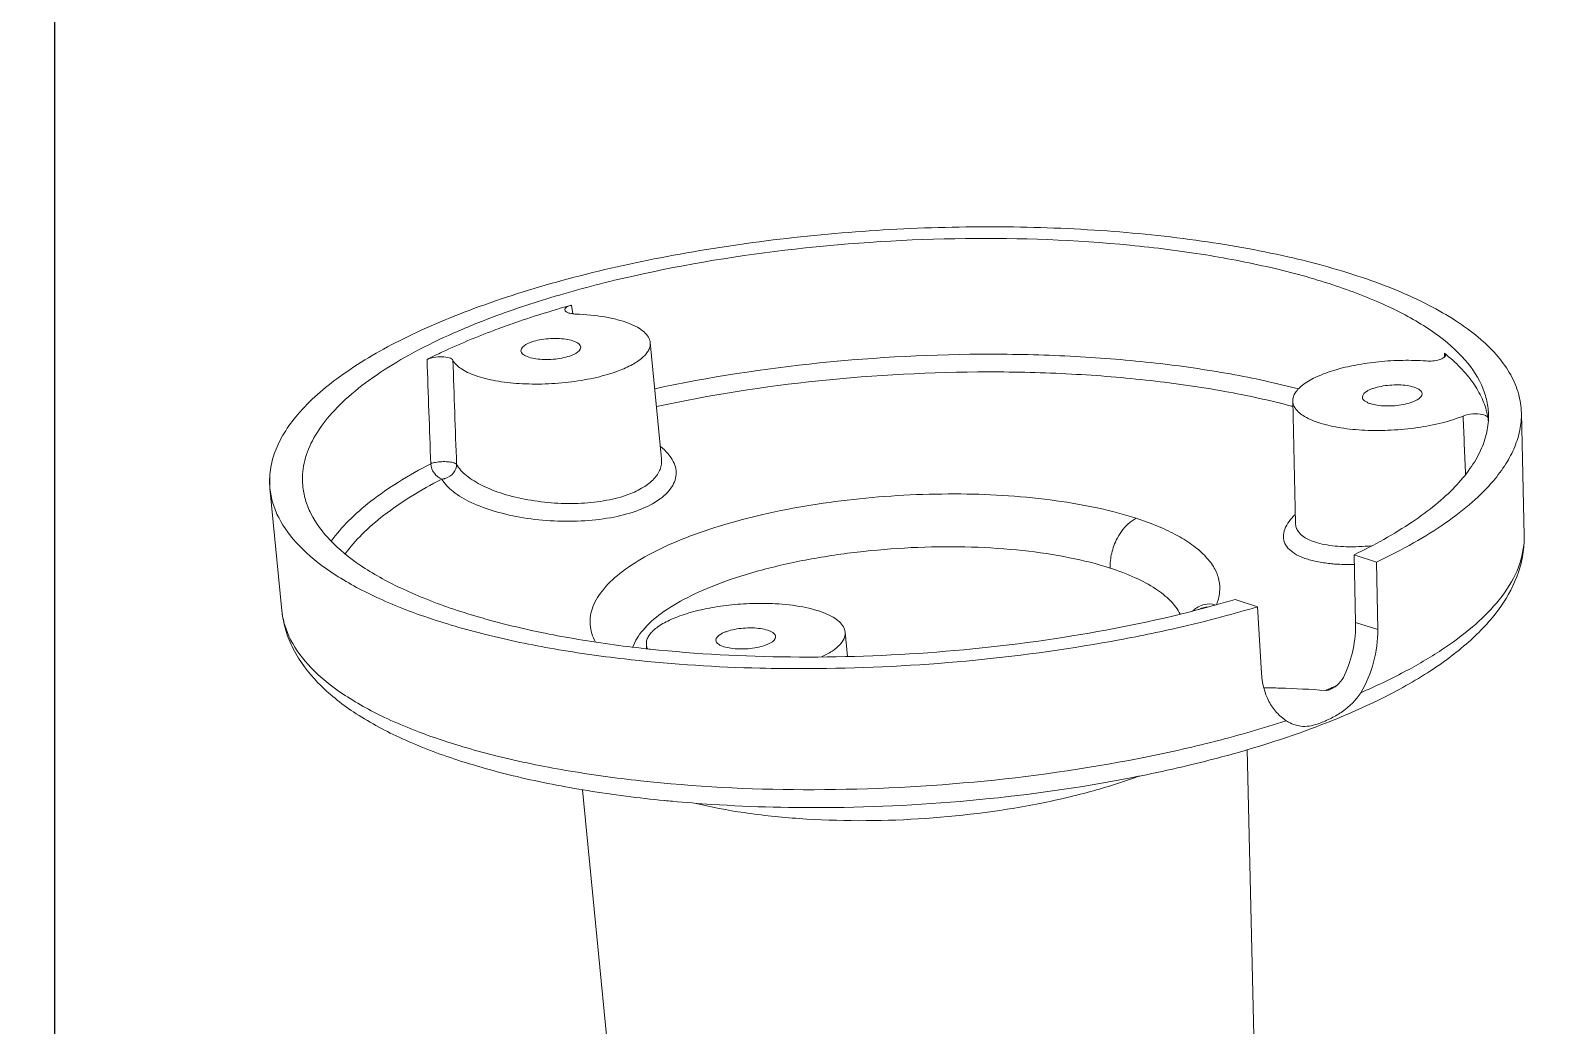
# Model space of a CAD drawing. Header units: millimetres. Extents: x 7106 to 73427, y -466 to 50348.
# Drawn here: x 28211 to 30515, y 14551 to 16068 of the extents above; entities that cross this region are included whole.
import ezdxf

# ---------------------------------------------------------------- set-up
doc = ezdxf.new("R2010")
doc.units = ezdxf.units.MM
doc.layers.add('CCTV', color=7, linetype='Continuous')
doc.layers.add('Cotas', color=1, linetype='Continuous')

# ---------------------------------------------------------------- blocks, each defined once
blk = doc.blocks.new('IB9389-HM EHM OK')
at = {"color": 1}
blk.add_wipeout([(153.89, 404.83), (155.96, 426.05), (156.41, 430.57), (156.38, 437.04), (154.93, 443.98), (151.66, 451.58), (136.79, 469.66), (121.53, 481.29), (94.57, 496.16), (65.62, 507.94), (33.52, 517.95), (-11.46, 528.22), (-52.49, 534.65), (-84.09, 537.96), (-106.97, 539.52), (-152.99, 540.53), (-202.03, 538.34), (-252.69, 531.86), (-297.24, 521.18), (-319.46, 513.13), (-338.53, 503.6), (-356.99, 489.67), (-367.65, 474.37), (-370.14, 464.51), (-370.39, 457.49), (-371.34, 415.98), (-371.37, 406.67), (-370.21, 399.19), (-366.57, 389.2), (-361.64, 380.82), (-345.8, 363.92), (-311.05, 341.89), (-286.31, 331.11), (-254.92, 320.59), (-255.02, 316.5), (-255.34, 302.48), (-258.02, 185.49), (-258.83, 150), (-261.25, 105.95), (-263.65, 65.97), (-267.7, 69.25), (-288.77, 83.54), (-314.38, 95.44), (-331.78, 100.37), (-346.48, 102.45), (-356.02, 103.05), (-371.74, 111.63), (-398.1, 120.21), (-407.19, 122.9), (-435, 125.13), (-460.01, 123.05), (-487.19, 116.54), (-500.44, 111.45), (-1226.28, -124.62), (-1242.22, -129.01), (-1265.55, -141.13), (-1278.69, -152.62), (-1285.54, -160.36), (-1295.27, -174.64), (-1300.96, -185.76), (-1302.72, -190.3), (-1303.24, -195.2), (-1302.49, -198.24), (-1301.72, -200.53), (-1296.26, -202.86), (-1288.19, -205.57), (-1285.43, -206.81), (-1276.09, -205.59), (-1243.66, -198.76), (-1211.69, -192.09), (-1192.58, -188.13), (-1187.22, -187.03), (-1191.61, -196.45), (-1199.05, -216.95), (-1203.63, -234.97), (-1206.5, -251.73), (-1208.72, -285.93), (-1206.01, -324.7), (-1198.89, -360.31), (-1185.84, -399.2), (-1170.35, -431.37), (-1155.92, -454.59), (-1127.28, -489.29), (-1095.09, -516.15), (-1060.07, -534.56), (-1027.71, -542.88), (-981.44, -541.1), (-934.42, -525.17), (-753.03, -466.4), (-647.75, -432.29), (-602.86, -413.06), (-516.79, -386.79), (-423.07, -359.43), (-383.58, -342.04), (-336.6, -327.61), (-275.71, -298.65), (-223.06, -265.49), (-198.09, -233.66), (-188.7, -214.42), (-180.85, -190.9), (-176.54, -170.09), (-174.57, -153.13), (-166.19, -150.42), (-157.02, -147.45), (-150.25, -145.25), (-146.9, -154.96), (-143.04, -163.12), (-138.3, -171.93), (-136.48, -175.46), (-123.77, -175.7), (-93.08, -174.26), (-59.88, -168.58), (-31.24, -157.53), (-18.9, -148.35), (-14, -142.61), (-9.34, -133.7), (-7.78, -126.86), (-5.99, -99.44), (-1.62, -26.96), (2.89, 48.04), (5.79, 96.19), (9.34, 144.52), (19.13, 244.78), (24.88, 303.7), (37.62, 306.01), (72.04, 314.52), (99.9, 324.84), (123.27, 337.84), (141.05, 354.34), (148.33, 366.83), (151.56, 380.99)], dxfattribs=at)
at = {"layer": 'Cotas', "color": 1, "lineweight": 13}
for points in [[(-367.8, 394.43, -0.084999), (-371.31, 406.65, -0.030482), (-371.46, 410.58), (-370.28, 462.27, -0.062498), (-369.06, 470.33, -0.057231), (-365.79, 478.22, -0.048471), (-360.49, 485.85, -0.038818), (-353.21, 493.2, -0.030896), (-343.99, 500.18, -0.024832), (-332.91, 506.75, -0.038306), (-305.55, 518.46, -0.027605), (-271.98, 527.95, -0.021778), (-233.25, 534.92, -0.01829), (-190.56, 539.17, -0.016324), (-145.25, 540.56, -0.015561), (-98.74, 539.04, -0.01554), (-52.49, 534.65, -0.016473), (-7.94, 527.55, -0.018466), (33.52, 517.95, -0.022314), (70.59, 506.14, -0.028463), (102.11, 492.51, -0.039784), (127.09, 477.47)], [(139.18, 419.97, 0.045793), (141.48, 425.8, 0.049816), (142.61, 431.75, 0.075328), (142, 441.07, 0.065989), (138.56, 450.47, 0.052352), (132.31, 459.84, 0.039764), (123.34, 469.08, 0.031113), (111.74, 478.06, 0.024328), (97.66, 486.7, 0.019797), (81.24, 494.89, 0.016522), (62.68, 502.54, 0.018762), (34.6, 511.86, 0.015784), (3.6, 519.85, 0.027435), (-64.59, 531.19, 0.025208), (-136.28, 535.63, 0.027149), (-205.54, 532.81, 0.015663), (-237.45, 528.72, 0.018364), (-266.64, 522.96, 0.022413), (-292.53, 515.62, 0.02917), (-314.57, 506.88, 0.039444), (-332.3, 496.91, 0.056107), (-345.35, 485.92)], [(30.9, 504.4, -0.044083), (29.45, 504.03, -0.035228), (27.68, 503.85, 0.03361), (15.44, 502.62, 0.021392), (10.12, 501.48, 0.028019), (5.52, 500.02, 0.037123), (1.76, 498.28, 0.053324), (-1.06, 496.31)], [(28.98, 503.97), (29.49, 507.61, -0.015614), (54.46, 499.77, -0.00597), (62.23, 496.95, -0.01962), (83.75, 487.94, -0.008025), (90.27, 484.77, -0.000834), (88.7, 440.89, -0.134913), (87.21, 436.9)], [(-7.82, 438.51, -0.111424), (-8.43, 442.86), (-8.43, 442.87), (-3.65, 491.87, 0.076266), (-3.56, 490.3, 0.06568), (-2.99, 488.71, 0.051213), (-1.95, 487.14, 0.040806), (-0.45, 485.58)], [(48.69, 491.01, 0.033924), (47.53, 491.6, 0.021684), (46.16, 492.12, 0.033402), (42.9, 492.97, 0.028544), (39.22, 493.47, 0.027641), (35.45, 493.58, 0.031036), (31.92, 493.29, 0.042477), (28.96, 492.62, 0.036057), (27.57, 492.07, 0.058644), (26.53, 491.41)], [(-356.29, 458.89), (-356.24, 460.13, -0.016544), (-355.95, 461.65, -0.053356), (-353.72, 468.36, -0.045993), (-349.95, 474.91, -0.039023), (-344.67, 481.25, -0.032429), (-337.91, 487.34), (-337.92, 486.55), (-337.92, 485.73)], [(-284.3, 477.51, 0.034231), (-291.75, 480.26, 0.025414), (-300.59, 482.4, 0.021433), (-310.32, 483.8, 0.02124), (-320.37, 484.37, 0.022337), (-330.17, 484.11, -0.04326), (-333.05, 484.15)], [(-5.53, 472.45, 0.027218), (-74.9, 483.27, 0.025554), (-147.24, 486.96, 0.013408), (-182.59, 486.01, 0.014641), (-216.39, 483.21, 0.016507), (-247.92, 478.63, 0.019694), (-276.49, 472.34)], [(27.72, 487.29, 0.02688), (28.88, 486.71, 0.021577), (30.25, 486.18, 0.035059), (33.5, 485.34, 0.026966), (37.18, 484.84, 0.02631), (40.94, 484.74, 0.028214), (44.45, 485.03, 0.042573), (47.4, 485.7, 0.034472), (48.79, 486.25, 0.05524), (49.83, 486.9)], [(-6.24, 464.9, 0.027634), (-74.58, 475.74, 0.025888), (-145.98, 479.5, 0.013421), (-180.9, 478.6, 0.014799), (-214.29, 475.85, 0.016752), (-245.4, 471.32, 0.01983), (-273.58, 465.11)], [(3.87, 482.62, 0.035324), (9.75, 479.95, 0.032488), (18.89, 477.22, 0.025753), (29.4, 475.35, 0.023416), (40.54, 474.45, 0.024226), (51.5, 474.61, 0.028616), (61.52, 475.8, 0.039953), (69.88, 477.95, 0.028219), (73.24, 479.33, 0.038389), (75.98, 480.88)], [(-359.76, 382.23, 0.040307), (-349.71, 372.26, 0.030884), (-336.73, 362.57, 0.023894), (-320.98, 353.3, 0.019625), (-302.67, 344.54, -0.071914), (-308.09, 357.41, -0.068886), (-309.81, 371.13), (-309.34, 399.53), (-299.86, 402.6, -0.036594), (-324.41, 416.43, -0.02424), (-334.24, 423.72, -0.029738), (-342.34, 431.2, -0.037433), (-348.66, 438.81, -0.045787), (-353.14, 446.47, -0.055053), (-355.73, 454.16, -0.061397), (-356.44, 461.79, -0.051727), (-355.59, 468.01, -0.050061), (-353.45, 474.12)], [(-305.42, 471.47, 0.033924), (-306.58, 472.06, 0.021684), (-307.95, 472.58, 0.033402), (-311.21, 473.43, 0.028598), (-314.88, 473.93, 0.02755), (-318.66, 474.04, 0.030915), (-322.18, 473.75, 0.042477), (-325.14, 473.08, 0.036057), (-326.54, 472.53)], [(-275.19, 470.83, 0.050117), (-276.65, 472.59, 0.037503), (-278.67, 474.31)], [(-326.39, 467.75, 0.032266), (-325.23, 467.17, 0.020405), (-323.86, 466.64, 0.03492), (-320.61, 465.8, 0.027016), (-316.93, 465.3, 0.02631), (-313.17, 465.2, 0.028092), (-309.65, 465.49, 0.042573), (-306.7, 466.15, 0.037662), (-305.32, 466.71)], [(-274.33, 469.05, -0.082596), (-274.07, 467.29), (-275.25, 415.76), (-275.25, 415.84, -0.070591), (-275.55, 414.05, -0.067214), (-276.33, 412.47)], [(-370.28, 462.27, 0.054172), (-369.66, 455.16, 0.049512), (-367.47, 448, 0.043), (-363.75, 440.84, 0.035788), (-358.49, 433.72, 0.035909), (-349.61, 424.76, 0.028696), (-338.38, 416.01, 0.022826), (-324.92, 407.58, 0.018327), (-309.34, 399.53)], [(-346.78, 436.31, -0.000422), (-345.76, 460.95, 0.03444), (-336.93, 458.1, 0.026221), (-326.61, 456.07, 0.02397), (-315.53, 455, 0.024026), (-304.47, 454.97, 0.027894), (-294.23, 455.98, 0.03655), (-285.54, 457.97)], [(-22.28, 298.09, -0.02301), (-43.16, 294.09, -0.018885), (-66.33, 291.6, -0.032822), (-116.48, 291.46, -0.032819), (-166.21, 297.67, -0.019051), (-188.88, 302.94, -0.022976), (-209.15, 309.37, 0.02382), (-146.33, 299.97, 0.022466), (-81.21, 296.24, 0.019164), (-29.58, 297.55, 0.006591), (-13.02, 298.85, 0.001551), (-9.69, 299.16), (-9.57, 299.18, 0.015658), (22.71, 303.35, 0.018281), (52.42, 309.22, 0.022194), (79, 316.73, 0.028517), (102.04, 325.81, 0.03811), (121.19, 336.44, 0.053676), (136.18, 348.73, 0.073781), (146.57, 362.98, 0.045657), (149.74, 370.82, 0.048865), (151.38, 379.1), (156.41, 430.57, 0.059606), (156.23, 438.25, 0.054394), (154.22, 446.01, 0.04627), (150.39, 453.77, 0.038582), (144.76, 461.49)], [(-7.94, 448.08, 0.047726), (-11.11, 445.14, 0.01661), (-11.94, 444.11, 0.063465), (-13.73, 441.06, 0.075196), (-14.51, 437.95, 0.079978), (-14.3, 434.82, 0.073205), (-13.1, 431.76, 0.059028), (-10.92, 428.83, 0.046189), (-7.8, 426.09)], [(86.67, 441.45, 0.032333), (84.11, 441.74, 0.029757), (81.48, 441.7)], [(130.57, 408.33, 0.040869), (123.35, 416.8, 0.031984), (113.9, 425.1, 0.025492), (102.31, 433.15, 0.020839), (88.7, 440.89)], [(124.73, 402.97, 0.039988), (117.66, 411.15, 0.03147), (108.46, 419.17, 0.025158), (97.23, 426.96, 0.020006), (84.05, 434.43, -0.039574), (83, 434.59)], [(8.08, 395.52, 0.03804), (-2.87, 402.5, 0.027919), (-16.64, 408.93, 0.021842), (-32.85, 414.65, 0.01801), (-51.09, 419.51, 0.030656), (-91.72, 426.14, 0.028236), (-134.33, 428.15, 0.031897), (-174.52, 425.32, 0.019496), (-192.38, 422.17, 0.024507), (-208.11, 417.95, 0.020997), (-217.54, 414.47, 0.026972), (-225.63, 410.58, 0.034003), (-232.3, 406.33, 0.045533), (-237.45, 401.76, 0.060287), (-241.03, 396.95, 0.073496), (-242.99, 391.94, 0.07907), (-243.3, 386.8, 0.07399), (-241.96, 381.59)], [(-0.77, 430.96, 0.048004), (5.35, 428.01, 0.042984), (14.63, 425.48, 0.033167), (25.31, 424.24, 0.028901), (36.66, 424.35, 0.02825), (47.9, 425.72, 0.031066), (58.25, 428.24, 0.038574), (67.04, 431.71)], [(152.71, 418.23, 0.045354), (155.18, 424.34, 0.047671), (156.4, 430.56)], [(1, 421.46, 0.042506), (11.59, 418.46, 0.033219), (23.82, 416.89, 0.028832), (36.83, 416.8, 0.027487), (49.71, 418.15, 0.030545), (61.59, 420.81, 0.038894), (71.68, 424.57)], [(-274.71, 419.12, -0.020342), (-273.48, 417.79, 0.007997), (-273.16, 417.4)], [(-371.46, 410.58, 0.045468), (-370.93, 402.79, 0.041873), (-369.05, 395.21, 0.070509), (-361.64, 380.82, 0.055921), (-349, 366.7, 0.0399), (-332.04, 353.77, 0.029597), (-311.05, 341.89, 0.022833), (-286.31, 331.11, 0.001663), (-283.58, 330.07, 0.024194), (-244.13, 317.51, 0.006944), (-229.85, 313.9)], [(-307.24, 406.35, 0.028713), (-296.53, 405.98, 0.041548), (-287.37, 406.9, 0.027957), (-283.6, 407.84, 0.041148), (-280.46, 409.1)], [(-197.23, 396.98, 0.064283), (-197.87, 403.29, 0.062166), (-200.11, 409.38)], [(-1.73, 363.07, 0.015376), (28.44, 367.28, 0.017976), (56.04, 373.02, 0.010306), (68.71, 376.43, 0.011946), (80.53, 380.18, 0.013587), (91.46, 384.25, 0.015173), (101.46, 388.63, 0.038111), (118.4, 398.2, 0.05349), (131.06, 408.71)], [(-299.94, 398.45, 0.023377), (-291.7, 398.69, 0.010099), (-289.15, 398.94, 0.026676), (-283.45, 399.87, 0.035911), (-278.61, 401.28, 0.0498), (-274.78, 403.14)], [(144.14, 406.45, -0.052949), (130.84, 395.43, -0.037645), (113.09, 385.4, -0.027931), (91.2, 376.54, -0.021972), (65.58, 369.01, -0.017915), (36.73, 362.97, -0.01535), (5.19, 358.51), (4.43, 358.42, -0.021224), (-49.83, 354.87, -0.00692), (-68.64, 354.66), (-69.1, 354.66, -0.001082), (-73.94, 354.69, -0.020831), (-136.67, 357.87, -0.021679), (-197.71, 366.15, -0.011491), (-224.98, 371.71, -0.009018), (-244.02, 376.4), (-244.26, 376.47, -0.007948), (-259.25, 380.71), (-249.77, 383.78, 0.004267), (-241.87, 381.51, 0.004153), (-240.71, 381.19, 0.025518), (-184.88, 369.02, 0.022256), (-124.28, 361.66, 0.021797), (-62.62, 359.57, 0.023861), (-3.66, 362.86)], [(-8.28, 377.91, 0.039613), (-19.13, 384.51, 0.028741), (-32.81, 390.5, 0.024698), (-50.99, 396.26, 0.020565), (-71.51, 400.83, 0.018174), (-93.57, 404.01, 0.01739), (-116.34, 405.69, 0.017522), (-138.93, 405.8, 0.019099), (-160.49, 404.33, 0.022751), (-180.17, 401.35, 0.029343), (-197.23, 396.98, 0.028532), (-207.8, 392.92, 0.038627), (-216.33, 388.27)], [(-11.76, 375.05, 0.034066), (-18.89, 377.77, 0.025783), (-27.39, 379.93, 0.021581), (-36.8, 381.4, 0.020739), (-46.6, 382.09, 0.021056), (-56.25, 381.98, 0.033309), (-67.82, 380.62, 0.02091), (-72.82, 379.45, 0.026827), (-77.13, 378, 0.035767), (-80.64, 376.29, 0.052649), (-83.28, 374.37)], [(-234.53, 379.55, 0.078315), (-236.93, 380.41, 0.039088), (-238.12, 380.53)], [(19.32, 365.83, 0.052037), (20.91, 369.45, 0.115086), (21.49, 376.97, 0.052802), (20.49, 380.63)], [(147.69, 366.82, 0.04624), (150.15, 372.91, 0.048846), (151.38, 379.1)], [(-293.48, 348.41, -0.086119), (-295.89, 351.9, -0.056838), (-299.47, 362.89, -0.056423), (-300.52, 374.14), (-309.81, 371.13)], [(-33.36, 369.22, 0.032225), (-34.51, 369.81, 0.017008), (-35.89, 370.34, 0.033468), (-39.14, 371.19, 0.028355), (-42.82, 371.69, 0.026172), (-46.6, 371.8, 0.030915), (-50.12, 371.51, 0.042099), (-53.08, 370.84, 0.0375), (-54.47, 370.28)], [(-3.07, 368.5, 0.050718), (-4.46, 370.22, 0.037464), (-6.39, 371.9)], [(-83.38, 364.65, 0.056372), (-80.17, 362.03, 0.038058), (-75.72, 359.59)], [(-54.33, 365.51, 0.030467), (-53.17, 364.93, 0.020309), (-51.8, 364.4, 0.034989), (-48.55, 363.56, 0.026827), (-44.87, 363.06, 0.02631), (-41.11, 362.95, 0.029686), (-37.59, 363.25, 0.042573), (-34.64, 363.91, 0.037662), (-33.26, 364.47)], [(-2.26, 366.77, -0.08094), (-2.01, 365.05), (-2.05, 363.08)], [(-271.34, 332.77, 0.016331), (-241.59, 324.15, 0.014218), (-209.34, 316.89, 0.025292), (-139.87, 306.96, 0.024035), (-68.14, 303.75, 0.026436), (0.45, 307.48, 0.015228), (31.92, 311.88, 0.017919), (60.72, 317.87, 0.022161), (86.28, 325.35, 0.028077), (108.13, 334.15, 0.037597), (125.86, 344.13, 0.053358), (139.13, 355.09)], [(-292.8, 347.65, 0.002175), (-289.91, 346.37, 0.002207), (-287.92, 345.51, -0.009732), (-268.65, 346.49, -0.006127), (-261.85, 346.6)], [(-278.35, 330.38, 0.068704), (-275.08, 330.96, 0.050615), (-272.3, 332.2, 0.014437), (-271.35, 332.77, 0.067786), (-267.26, 336.22, 0.062972), (-264.05, 340.86)], [(-294.96, 336.63, 0.032886), (-290.39, 333.89, 0.029146), (-285.94, 331.9, 0.027713), (-282.76, 330.9, 0.016102), (-281.77, 330.67)], [(-214.57, 106.96, -0.035446), (-233.12, 115.26, -0.02346), (-240.72, 119.83, -0.02895), (-247.1, 124.64, -0.038039), (-252.19, 129.68, -0.048673), (-255.94, 134.95, -0.06178), (-258.22, 140.43, -0.071839), (-258.92, 146.07), (-254.92, 320.59)], [(-227.79, 313.41, 0.00743), (-210.33, 309.6, 0.003407), (-209.15, 309.37)], [(5.49, 122.28, 0.098963), (7.92, 130), (24.88, 303.7)]]:
    blk.add_lwpolyline(points, format="xyb", dxfattribs=at)
for points in [[(-299.86, 402.6), (-300.52, 374.14)], [(-259.25, 380.7), (-260.89, 352.75)], [(-85.7, 370.08), (-86.7, 359.76)]]:
    blk.add_lwpolyline(points, dxfattribs=at)
for centre, radius, start, end in [((26.19, 496.25), 11.83, 67.57952, 73.78173), ((-336.86, 486), 1.7, 128.30348, 137.6057), ((-333.17, 493.51), 9.23, 246.44283, 253.64957), ((-13087.68, 926.04), 13174.48, 357.888476, 358.079044), ((84.51, 468.66), 17.22, 80.18838, 91.83508), ((-352.16, 453.63), 8.13, 103.26726, 109.80242), ((80.62, 436.26), 5.26, 104.46509, 115.00871), ((84.57, 441.32), 6.92, 218.32507, 253.82387), ((-277.47, 410.3), 7.32, 342.17303, 5.35575), ((-238.82, 373.44), 8.45, 77.28737, 108.19045), ((-7.11, 365.15), 5.1, 341.44435, 358.77967), ((-287.16, 352.64), 7.27, 246.67391, 251.25107)]:
    blk.add_arc(centre, radius, start, end, dxfattribs=at)
for points in [[(31.6, 506.68), (31.31, 506.9), (31.01, 507.05), (30.7, 507.19)], [(30.9, 504.4), (31.24, 504.52), (31.58, 504.68), (31.87, 504.93)], [(32.26, 505.57), (32.32, 506), (31.97, 506.4), (31.6, 506.68)], [(31.87, 504.93), (32.06, 505.11), (32.23, 505.32), (32.26, 505.57)], [(-1.06, 496.31), (-1.77, 495.68), (-2.41, 494.98), (-2.88, 494.15)], [(-2.88, 494.15), (-3.29, 493.45), (-3.57, 492.66), (-3.65, 491.87)], [(27.72, 487.29), (26.7, 487.88), (25.57, 488.79), (25.62, 489.9)], [(25.62, 489.9), (25.64, 490.17), (25.74, 490.44), (25.87, 490.68)], [(25.87, 490.68), (26.04, 490.96), (26.27, 491.21), (26.53, 491.41)], [(48.69, 491.01), (49.69, 490.42), (50.82, 489.5), (50.74, 488.39)], [(-353.45, 474.12), (-351.46, 478.46), (-348.61, 482.4), (-345.35, 485.92)], [(-338.11, 487.15), (-338.26, 486.98), (-338.37, 486.77), (-338.38, 486.55)], [(-338.37, 486.55), (-338.37, 486.14), (-338.03, 485.79), (-337.69, 485.53)], [(-337.69, 485.53), (-337.42, 485.33), (-337.15, 485.19), (-336.86, 485.06)], [(-335.77, 484.66), (-334.89, 484.39), (-333.98, 484.24), (-333.05, 484.15)], [(-0.45, 485.58), (0.86, 484.42), (2.33, 483.46), (3.87, 482.62)], [(50.49, 487.62), (50.31, 487.34), (50.08, 487.1), (49.83, 486.9)], [(50.74, 488.39), (50.72, 488.12), (50.63, 487.85), (50.49, 487.62)], [(75.98, 480.88), (77.35, 481.82), (78.63, 482.97), (79.39, 484.42)], [(79.95, 484.97), (79.72, 484.83), (79.52, 484.65), (79.39, 484.42)], [(80.95, 485.42), (80.61, 485.31), (80.26, 485.17), (79.95, 484.97)], [(83.96, 485.87), (82.95, 485.85), (81.92, 485.73), (80.95, 485.42)], [(90.27, 484.77), (89.39, 485.22), (88.43, 485.47), (87.45, 485.63)], [(-278.67, 474.31), (-280.42, 475.59), (-282.32, 476.61), (-284.3, 477.51)], [(144.76, 461.49), (139.62, 467.55), (133.54, 472.78), (127.09, 477.47)], [(-328.48, 470.36), (-328.47, 470.63), (-328.37, 470.9), (-328.23, 471.14)], [(-328.23, 471.14), (-328.07, 471.42), (-327.83, 471.67), (-327.58, 471.87)], [(-327.58, 471.87), (-327.26, 472.13), (-326.91, 472.34), (-326.54, 472.53)], [(-305.42, 471.47), (-304.41, 470.88), (-303.29, 469.96), (-303.37, 468.85)], [(-274.33, 469.05), (-274.53, 469.68), (-274.83, 470.28), (-275.19, 470.83)], [(-326.39, 467.75), (-327.41, 468.34), (-328.54, 469.24), (-328.49, 470.36)], [(-304.28, 467.36), (-304.6, 467.1), (-304.95, 466.89), (-305.32, 466.71)], [(-303.62, 468.08), (-303.79, 467.79), (-304.02, 467.56), (-304.28, 467.36)], [(-303.36, 468.85), (-303.38, 468.58), (-303.48, 468.31), (-303.62, 468.08)], [(-279.01, 460.78), (-277.5, 461.68), (-276.07, 462.79), (-275.11, 464.22)], [(-275.1, 464.23), (-274.94, 464.47), (-274.79, 464.71), (-274.67, 464.98)], [(-274.67, 464.98), (-274.31, 465.69), (-274.08, 466.49), (-274.07, 467.29)], [(-273.58, 465.11), (-273.78, 465.05), (-273.98, 465.01), (-274.18, 464.95)], [(-355.59, 460.94), (-355.89, 460.74), (-356.18, 460.47), (-356.24, 460.13)], [(-354.91, 461.28), (-355.14, 461.19), (-355.37, 461.08), (-355.59, 460.94)], [(-349.81, 461.81), (-351.22, 461.91), (-352.65, 461.86), (-354.02, 461.54)], [(-345.76, 460.95), (-347.04, 461.47), (-348.42, 461.71), (-349.81, 461.81)], [(-285.54, 457.97), (-283.28, 458.68), (-281.06, 459.54), (-279.01, 460.78)], [(73.73, 435.92), (75.35, 437.26), (76.83, 438.81), (77.85, 440.62)], [(77.85, 440.63), (77.99, 440.8), (78.19, 440.92), (78.4, 441.02)], [(79.14, 437.03), (78.34, 438.06), (77.85, 439.35), (77.85, 440.63)], [(79.3, 441.35), (80.01, 441.54), (80.75, 441.64), (81.48, 441.7)], [(86.67, 441.45), (87.36, 441.32), (88.05, 441.15), (88.7, 440.89)], [(-7.82, 438.51), (-7.23, 437.03), (-6.31, 435.7), (-5.23, 434.53)], [(-5.23, 434.53), (-3.93, 433.13), (-2.39, 431.96), (-0.77, 430.96)], [(67.04, 431.71), (69.41, 432.88), (71.68, 434.23), (73.73, 435.92)], [(84.05, 434.43), (82.89, 432.4), (81.2, 430.68), (79.35, 429.2)], [(82.64, 434.68), (82.76, 434.64), (82.88, 434.62), (83, 434.59)], [(87.21, 436.9), (86.4, 435.79), (85.31, 434.87), (84.05, 434.43)], [(1, 421.46), (-2.09, 422.64), (-5.11, 424.12), (-7.8, 426.09)], [(79.35, 429.2), (76.99, 427.33), (74.39, 425.84), (71.68, 424.57)], [(139.18, 419.97), (137.1, 415.82), (134.26, 412.07), (131.06, 408.71)], [(-275.15, 419.56), (-275.01, 419.42), (-274.86, 419.27), (-274.71, 419.12)], [(-273.16, 417.4), (-272.35, 416.4), (-271.62, 415.32), (-271.07, 414.14)], [(-271.07, 414.14), (-270.61, 413.14), (-270.28, 412.08), (-270.18, 410.98)], [(-208.11, 417.95), (-204.66, 416.11), (-201.95, 412.89), (-200.11, 409.38)], [(144.14, 406.45), (147.51, 409.97), (150.5, 413.9), (152.71, 418.23)], [(-280.46, 409.1), (-278.86, 409.91), (-277.33, 411), (-276.33, 412.47)], [(-270.5, 408.06), (-270.83, 407.09), (-271.38, 406.2), (-272.06, 405.42)], [(-272.06, 405.42), (-272.84, 404.52), (-273.77, 403.78), (-274.78, 403.14)], [(-359.76, 382.23), (-362.91, 385.95), (-365.72, 390), (-367.8, 394.43)], [(15.93, 388.16), (13.63, 390.93), (10.93, 393.34), (8.08, 395.52)], [(-222.66, 383.13), (-220.76, 385.09), (-218.6, 386.77), (-216.33, 388.27)], [(20.49, 380.63), (19.45, 383.38), (17.82, 385.9), (15.93, 388.16)], [(-236.96, 381.69), (-235.11, 381.28), (-233.41, 380.29), (-232.07, 379.01)], [(-226.63, 377.59), (-225.64, 379.63), (-224.24, 381.48), (-222.66, 383.13)], [(-8.28, 377.91), (-5.49, 375.86), (-2.85, 373.58), (-0.62, 370.92)], [(-85.7, 370.08), (-85.79, 369.17), (-85.6, 368.22), (-85.24, 367.37)], [(-84.98, 372.29), (-85.35, 371.6), (-85.62, 370.85), (-85.69, 370.08)], [(-83.28, 374.37), (-83.94, 373.76), (-84.54, 373.08), (-84.98, 372.29)], [(-56.42, 368.12), (-56.41, 368.39), (-56.31, 368.66), (-56.17, 368.9)], [(-56.17, 368.9), (-56.01, 369.18), (-55.77, 369.42), (-55.52, 369.62)], [(-55.52, 369.62), (-55.2, 369.89), (-54.84, 370.1), (-54.47, 370.28)], [(-33.36, 369.22), (-32.35, 368.63), (-31.23, 367.72), (-31.3, 366.6)], [(-6.39, 371.9), (-8.05, 373.15), (-9.87, 374.16), (-11.76, 375.05)], [(-0.62, 370.92), (1.19, 368.76), (2.73, 366.36), (3.63, 363.73)], [(-85.24, 367.37), (-84.81, 366.35), (-84.14, 365.45), (-83.38, 364.65)], [(-54.33, 365.51), (-55.34, 366.1), (-56.48, 367), (-56.43, 368.12)], [(-32.22, 365.11), (-32.54, 364.86), (-32.89, 364.65), (-33.26, 364.47)], [(-31.56, 365.84), (-31.73, 365.55), (-31.97, 365.31), (-32.22, 365.11)], [(-31.3, 366.61), (-31.32, 366.34), (-31.42, 366.07), (-31.56, 365.84)], [(-3.66, 362.86), (-3.02, 362.93), (-2.38, 363), (-1.73, 363.07)], [(-2.26, 366.77), (-2.44, 367.38), (-2.73, 367.96), (-3.07, 368.5)], [(-2.47, 363.03), (-2.4, 363.19), (-2.33, 363.35), (-2.27, 363.53)], [(147.69, 366.82), (145.49, 362.5), (142.5, 358.59), (139.13, 355.09)], [(-264.05, 340.86), (-262.13, 344.5), (-261.12, 348.66), (-260.89, 352.74)], [(-294.96, 336.63), (-297.99, 338.76), (-300.75, 341.4), (-302.67, 344.53)], [(-293.48, 348.41), (-292.49, 347.39), (-291.33, 346.52), (-290.04, 345.97)], [(-289.5, 345.76), (-288.99, 345.59), (-288.45, 345.47), (-287.92, 345.52)], [(-278.35, 330.38), (-279.49, 330.33), (-280.65, 330.45), (-281.77, 330.67)], [(-229.85, 313.9), (-229.16, 313.74), (-228.47, 313.57), (-227.78, 313.41)]]:
    blk.add_open_spline(points, degree=3, dxfattribs=at)

msp = doc.modelspace()

# ---------------------------------------------------------------- linework, layer by layer
at = {"layer": 'CCTV'}
msp.add_lwpolyline([(29143.5, 13810), (28761.7, 13809, -0.408886), (28248.7, 14331.4), (28248.7, 17552.4, -0.419561), (28761.7, 18074.8), (36096.9, 18074.8, 0.425628), (36620.7, 18578.6), (36620.7, 23895)], format="xyb", dxfattribs=at)

# ---------------------------------------------------------------- next in the draw order: block references
at = {"layer": 'Cotas', "xscale": -3.623622844581223, "yscale": 3.623622844581223, "zscale": 3.623622844581223}
msp.add_blockref('IB9389-HM EHM OK', (29143.5, 13810), dxfattribs=at)

# ---------------------------------------------------------------- next in the draw order: linework, layer by layer
at = {"layer": 'CCTV'}
for points, weights, knots in [([(33892.8, 23895, 276978300.8), (33892.8, 22426.3, 255327786.2), (33892.8, 20957.6, 233677271.7), (33892.8, 20743, 233677271.7), (33738.1, 20594.3, 233677271.7), (33583.4, 20445.5, 233677271.7), (33369, 20453.8, 233677271.7), (25251.4, 20453.8, 233677271.7), (17133.9, 20453.8, 233677271.7), (16918.6, 20453.8, 233677271.7), (16767.8, 20300.2, 233677271.7), (16617, 20146.6, 233677271.7), (16620.9, 19931.4, 233677271.7), (16658.1, 10979.5, 116838635.8), (16695.4, 2027.6), (16695.4, 1514.6), (17208.4, 1505.2), (17924.9, 1505.6), (18641.5, 1505.9)], [1, 1, 1, 0.920122773917, 1, 0.920122773917, 1, 1, 1, 0.922126429223, 1, 0.922126429223, 1, 1, 1, 0.713520548787, 1, 1, 1], [0, 0, 0, 1, 1, 1.804805, 1.804805, 2.60961, 2.60961, 3.60961, 3.60961, 4.40412, 4.40412, 5.19863, 5.19863, 6.19863, 6.19863, 7.751203, 7.751203, 8.751203, 8.751203, 8.751203]), ([(34453.3, 20494.7, 155784847.8), (34453.3, 20280.1, 155784847.8), (34298.6, 20131.3, 155784847.8), (34143.9, 19982.5, 155784847.8), (33929.5, 19990.8, 155784847.8), (25811.8, 19990.7, 155784847.8), (17694.1, 19990.7, 155784847.8), (17479.1, 19990.8, 155784847.8), (17328.3, 19837.2, 155784847.8), (17177.5, 19683.6, 155784847.8), (17181.4, 19468.4, 155784847.8), (17194.9, 13823.9, 77892423.9), (17208.4, 8179.5), (17208.4, 7666.4), (17721.4, 7657.1), (18179, 7657.4), (18636.7, 7657.8)], [1, 0.920122773917, 1, 0.920122773917, 1, 1, 1, 0.922126429223, 1, 0.922126429223, 1, 1, 1, 0.713520548787, 1, 1, 1], [0, 0, 0, 0.804805, 0.804805, 1.60961, 1.60961, 2.60961, 2.60961, 3.40412, 3.40412, 4.19863, 4.19863, 5.19863, 5.19863, 6.751203, 6.751203, 7.751203, 7.751203, 7.751203])]:
    msp.add_rational_spline(points, weights, degree=2, knots=knots, dxfattribs=at)

doc.saveas('drawing.dxf')
